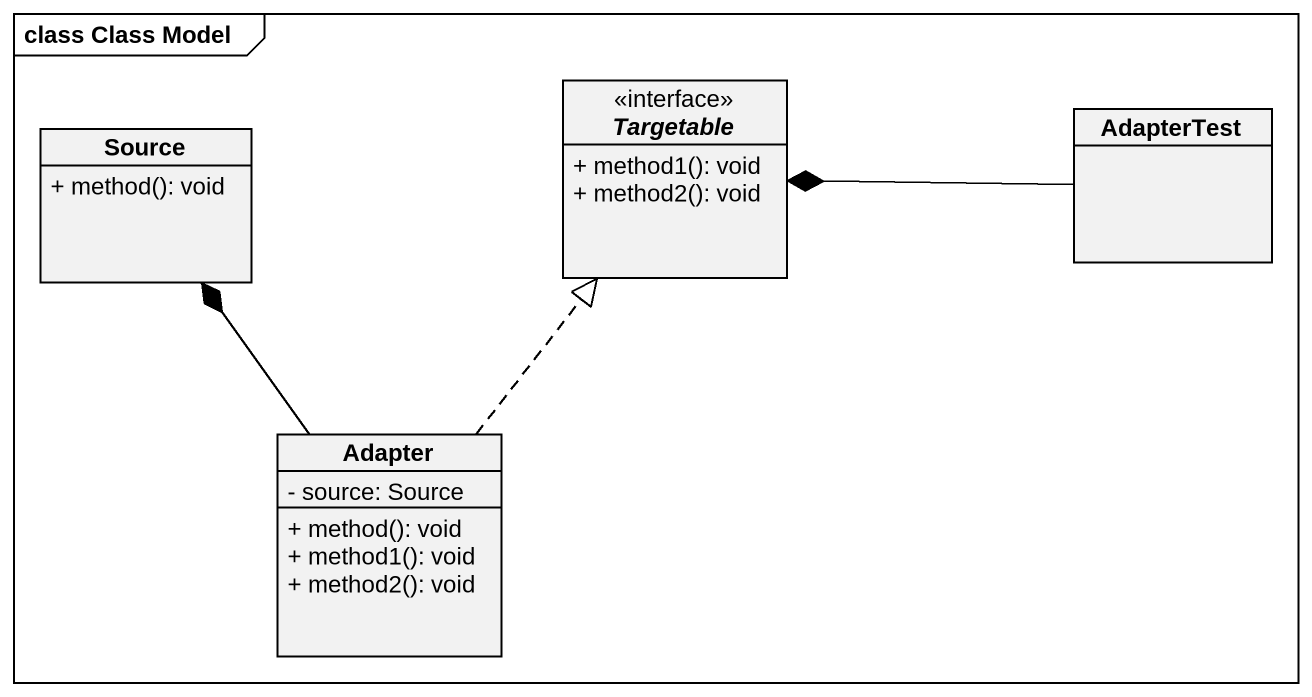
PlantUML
@startuml
mainframe class Class Model
hide circle
hide empty members
skinparam classAttributeIconSize 0
class Source {
  + method(): void
}
interface Targetable <<interface>> {
  + method1(): void
  + method2(): void
}
class AdapterTest
class Adapter {
  - source: Source
  + method(): void
  + method1(): void
  + method2(): void
}
AdapterTest -left-* Targetable
Adapter -up-* Source
Adapter .up.|> Targetable
@enduml
